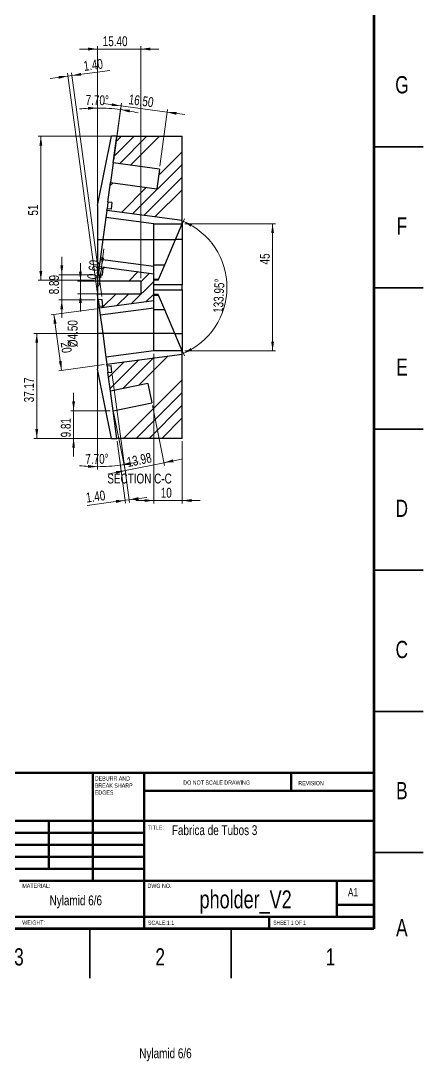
# Model space of a CAD drawing. Header units: millimetres. Extents: x 3 to 838, y -27 to 591.
# Drawn here: x 696.1 to 838.5, y -26.9 to 341.6 of the extents above; entities that cross this region are included whole.
import ezdxf

# ---------------------------------------------------------------- set-up
doc = ezdxf.new("R2010")
doc.units = ezdxf.units.MM
doc.styles.add('SLDTEXTSTYLE0', font='TXT', dxfattribs={"width": 0.75})
doc.styles.add('SLDTEXTSTYLE2', font='TXT', dxfattribs={"width": 0.6875})
doc.dimstyles.new('SLDDIMSTYLE0', dxfattribs={"dimtxt": 3.5, "dimasz": 3.302, "dimexe": 0, "dimexo": 0.0625, "dimgap": 0.875, "dimtad": 1, "dimrnd": 1e-09, "dimzin": 4, "dimdsep": 46, "dimtxsty": 'SLDTEXTSTYLE0', "dimsah": 1, "dimcen": 0.09, "dimadec": 0, "dimazin": 1, "dimtfac": 1, "dimtmove": 0, "dimatfit": 0, "dimfxl": 0, "dimfrac": 2, "dimtolj": 1, "dimtzin": 12, "dimarcsym": 0})
doc.dimstyles.new('SLDDIMSTYLE11', dxfattribs={"dimtxt": 3.5, "dimasz": 3.302, "dimexe": 0, "dimexo": 0.0625, "dimgap": 0.875, "dimtad": 1, "dimdec": 4, "dimzin": 4, "dimdsep": 46, "dimtxsty": 'SLDTEXTSTYLE0', "dimsah": 1, "dimcen": 0.09, "dimazin": 1, "dimtfac": 1, "dimtofl": 0, "dimtmove": 0, "dimatfit": 3, "dimfxl": 0, "dimfrac": 2, "dimtolj": 1, "dimtzin": 12, "dimarcsym": 0})
doc.dimstyles.new('SLDDIMSTYLE4', dxfattribs={"dimtxt": 3.5, "dimasz": 3.302, "dimexe": 0, "dimexo": 0.0625, "dimgap": 0.875, "dimtad": 1, "dimdec": 4, "dimzin": 12, "dimdsep": 46, "dimtxsty": 'SLDTEXTSTYLE0', "dimsah": 1, "dimcen": 0.09, "dimazin": 3, "dimtfac": 1, "dimtofl": 0, "dimtmove": 0, "dimatfit": 3, "dimfxl": 0, "dimfrac": 2, "dimtolj": 1, "dimtzin": 12, "dimarcsym": 0})
doc.dimstyles.new('SLDDIMSTYLE5', dxfattribs={"dimtxt": 3.5, "dimasz": 3.302, "dimexe": 0, "dimexo": 0.0625, "dimgap": 0.875, "dimtad": 1, "dimrnd": 1e-09, "dimzin": 12, "dimdsep": 46, "dimtxsty": 'SLDTEXTSTYLE0', "dimsah": 1, "dimcen": 0.09, "dimadec": 0, "dimazin": 3, "dimtfac": 1, "dimtofl": 0, "dimtmove": 0, "dimatfit": 3, "dimfxl": 0, "dimfrac": 2, "dimtolj": 1, "dimtzin": 12, "dimarcsym": 0})
doc.dimstyles.new('SLDDIMSTYLE6', dxfattribs={"dimtxt": 3.5, "dimasz": 3.302, "dimexe": 0, "dimexo": 0.0625, "dimgap": 0.875, "dimtad": 1, "dimrnd": 1e-09, "dimzin": 12, "dimdsep": 46, "dimtxsty": 'SLDTEXTSTYLE0', "dimsah": 1, "dimcen": 0.09, "dimadec": 0, "dimazin": 3, "dimtfac": 1, "dimtmove": 0, "dimatfit": 0, "dimfxl": 0, "dimfrac": 2, "dimtolj": 1, "dimtzin": 12, "dimarcsym": 0})
doc.dimstyles.new('SLDDIMSTYLE9', dxfattribs={"dimtxt": 3.5, "dimasz": 3.302, "dimexe": 0, "dimexo": 0.0625, "dimgap": 0.875, "dimtad": 1, "dimrnd": 1e-09, "dimzin": 0, "dimdsep": 46, "dimtxsty": 'SLDTEXTSTYLE0', "dimsah": 1, "dimcen": 0.09, "dimadec": 0, "dimazin": 0, "dimtfac": 1, "dimtmove": 0, "dimatfit": 0, "dimfxl": 0, "dimfrac": 2, "dimtolj": 1, "dimtzin": 12, "dimarcsym": 0})

# ---------------------------------------------------------------- blocks, each defined once
blk = doc.blocks.new('SW_NOTE_1')
at = {"color": 0, "linetype": 'Continuous', "lineweight": 0, "char_height": 1.5, "attachment_point": 1, "style": 'SLDTEXTSTYLE0'}
for s, insert in [('DEBURR AND', (0, 1.93)), ('BREAK SHARP', (0, -0.57)), ('EDGES', (0, -3.07))]:
    blk.add_mtext(s, dxfattribs=dict(at, insert=insert))
blk = doc.blocks.new('_D_107')
at = {"color": 7, "linetype": 'Continuous', "lineweight": 18}
for p, q in [((731.56, 311.42), (725.27, 312.28)), ((728.97, 292.26), (731.7, 312.42)), ((747.91, 309.21), (731.56, 311.42)), ((745.32, 290.05), (748.05, 310.2)), ((747.91, 309.21), (754.21, 308.36))]:
    blk.add_line(p, q, dxfattribs=at)
for points in [[(731.56, 311.42), (728.36, 312.37), (728.22, 311.36)], [(747.91, 309.21), (751.12, 308.27), (751.25, 309.27)]]:
    blk.add_solid(points, dxfattribs=at)
at = {"color": 7, "linetype": 'Continuous', "lineweight": 18, "insert": (734.58, 315.57), "char_height": 3.5, "attachment_point": 1, "rotation": 352.3, "style": 'SLDTEXTSTYLE0'}
blk.add_mtext('16.50', dxfattribs=at)
blk = doc.blocks.new('_D_108')
at = {"color": 7, "linetype": 'Continuous', "lineweight": 18}
for p, q in [((742.68, 205.31), (747.01, 184.11)), ((728.98, 202.51), (733.31, 181.31)), ((733.11, 182.29), (746.81, 185.09)), ((746.81, 185.09), (753.03, 186.36)), ((733.11, 182.29), (726.89, 181.02))]:
    blk.add_line(p, q, dxfattribs=at)
for points in [[(746.81, 185.09), (750.15, 185.25), (749.94, 186.25)], [(733.11, 182.29), (729.77, 182.13), (729.98, 181.14)]]:
    blk.add_solid(points, dxfattribs=at)
at = {"color": 7, "linetype": 'Continuous', "lineweight": 18, "insert": (733.36, 186.95), "char_height": 3.5, "attachment_point": 1, "rotation": 11.537, "style": 'SLDTEXTSTYLE0'}
blk.add_mtext('13.98', dxfattribs=at)
blk = doc.blocks.new('_D_109')
at = {"color": 7, "linetype": 'Continuous', "lineweight": 18}
for p, q in [((717.21, 249.42), (717.21, 255.77)), ((737.61, 249.42), (716.21, 249.42)), ((717.21, 249.42), (717.21, 244.92)), ((737.61, 244.92), (716.21, 244.92)), ((717.21, 244.92), (717.21, 238.57))]:
    blk.add_line(p, q, dxfattribs=at)
for points in [[(717.21, 249.42), (717.72, 252.73), (716.7, 252.73)], [(717.21, 244.92), (716.7, 241.62), (717.72, 241.62)]]:
    blk.add_solid(points, dxfattribs=at)
at = {"color": 7, "linetype": 'Continuous', "lineweight": 18, "insert": (712.7, 226.01), "char_height": 3.5, "attachment_point": 1, "rotation": 90, "style": 'SLDTEXTSTYLE0'}
blk.add_mtext('%%c4.50', dxfattribs=at)
blk = doc.blocks.new('_D_110')
at = {"color": 7, "linetype": 'Continuous', "lineweight": 18}
for p, q in [((724.69, 254.49), (725.54, 260.78)), ((724.69, 254.49), (724.61, 253.9)), ((722.81, 254.14), (723.62, 254.03)), ((724.61, 253.9), (723.76, 247.6))]:
    blk.add_line(p, q, dxfattribs=at)
for points in [[(724.69, 254.49), (725.64, 257.69), (724.63, 257.83)], [(724.61, 253.9), (723.67, 250.69), (724.67, 250.56)]]:
    blk.add_solid(points, dxfattribs=at)
at = {"color": 7, "linetype": 'Continuous', "lineweight": 18, "insert": (719.57, 250.3), "char_height": 3.5, "attachment_point": 1, "rotation": 82.3, "style": 'SLDTEXTSTYLE0'}
blk.add_mtext('0.60', dxfattribs=at)
blk = doc.blocks.new('_D_111')
at = {"color": 7, "linetype": 'Continuous', "lineweight": 18}
for p, q in [((710.61, 251.63), (710.61, 257.98)), ((722.48, 251.63), (709.61, 251.63)), ((710.61, 242.74), (710.61, 251.63)), ((722.48, 242.74), (709.61, 242.74)), ((710.61, 242.74), (710.61, 236.39))]:
    blk.add_line(p, q, dxfattribs=at)
for points in [[(710.61, 251.63), (711.11, 254.93), (710.1, 254.93)], [(710.61, 242.74), (710.1, 239.43), (711.11, 239.43)]]:
    blk.add_solid(points, dxfattribs=at)
at = {"color": 7, "linetype": 'Continuous', "lineweight": 18, "insert": (706.09, 244.72), "char_height": 3.5, "attachment_point": 1, "rotation": 90, "style": 'SLDTEXTSTYLE0'}
blk.add_mtext('8.89', dxfattribs=at)
blk = doc.blocks.new('_D_112')
at = {"color": 7, "linetype": 'Continuous', "lineweight": 18}
for p, q in [((722.89, 239.63), (706.84, 237.46)), ((707.83, 237.59), (710.51, 217.77)), ((725.57, 219.81), (709.52, 217.64))]:
    blk.add_line(p, q, dxfattribs=at)
for points in [[(707.83, 237.59), (707.77, 234.25), (708.78, 234.39)], [(710.51, 217.77), (710.57, 221.11), (709.57, 220.98)]]:
    blk.add_solid(points, dxfattribs=at)
at = {"color": 7, "linetype": 'Continuous', "lineweight": 18, "insert": (713.67, 228.08), "char_height": 3.5, "attachment_point": 1, "rotation": 277.7, "style": 'SLDTEXTSTYLE0'}
blk.add_mtext('20', dxfattribs=at)
blk = doc.blocks.new('_D_113')
at = {"color": 7, "linetype": 'Continuous', "lineweight": 18}
for p, q in [((754.21, 269.68), (786.21, 269.68)), ((785.21, 224.68), (785.21, 269.68)), ((754.21, 224.68), (786.21, 224.68))]:
    blk.add_line(p, q, dxfattribs=at)
for points in [[(785.21, 269.68), (784.71, 266.38), (785.72, 266.38)], [(785.21, 224.68), (785.72, 227.98), (784.71, 227.98)]]:
    blk.add_solid(points, dxfattribs=at)
at = {"color": 7, "linetype": 'Continuous', "lineweight": 18, "insert": (780.7, 255.3), "char_height": 3.5, "attachment_point": 1, "rotation": 90, "style": 'SLDTEXTSTYLE0'}
blk.add_mtext('45', dxfattribs=at)
blk = doc.blocks.new('_D_114')
at = {"color": 7, "linetype": 'Continuous', "lineweight": 18}
for p, q in [((723.21, 277.19), (723.21, 311.69)), ((730.24, 301.67), (731.52, 311.13))]:
    blk.add_line(p, q, dxfattribs=at)
for start, end in [(90, 95.9563), (82.3, 90), (76.3437, 82.3)]:
    blk.add_arc((723.21, 249.68), 61.01, start, end, dxfattribs=at)
for points in [[(723.21, 310.69), (719.9, 311.11), (719.93, 310.1)], [(731.39, 310.14), (734.57, 309.11), (734.73, 310.11)]]:
    blk.add_solid(points, dxfattribs=at)
at = {"color": 7, "linetype": 'Continuous', "lineweight": 18, "insert": (719.09, 315.3), "char_height": 3.5, "attachment_point": 1, "rotation": 358.8341, "style": 'SLDTEXTSTYLE0'}
blk.add_mtext('7.70°', dxfattribs=at)
blk = doc.blocks.new('_D_115')
at = {"color": 7, "linetype": 'Continuous', "lineweight": 18}
for p, q in [((723.21, 217.18), (723.21, 182.67)), ((730.24, 192.69), (731.52, 183.23))]:
    blk.add_line(p, q, dxfattribs=at)
for start, end in [(277.7, 283.6563), (264.0437, 270), (270, 277.7)]:
    blk.add_arc((723.21, 244.68), 61.01, start, end, dxfattribs=at)
for points in [[(723.21, 183.67), (719.93, 184.27), (719.9, 183.25)], [(731.39, 184.22), (734.73, 184.25), (734.57, 185.25)]]:
    blk.add_solid(points, dxfattribs=at)
at = {"color": 7, "linetype": 'Continuous', "lineweight": 18, "insert": (718.91, 188.08), "char_height": 3.5, "attachment_point": 1, "rotation": 1.1659, "style": 'SLDTEXTSTYLE0'}
blk.add_mtext('7.70°', dxfattribs=at)
blk = doc.blocks.new('_D_116')
at = {"color": 7, "linetype": 'Continuous', "lineweight": 18}
for p, q in [((714.79, 203.49), (714.79, 209.84)), ((727.78, 203.49), (713.79, 203.49)), ((714.79, 203.49), (714.79, 193.68)), ((729.11, 193.68), (713.79, 193.68)), ((714.79, 193.68), (714.79, 187.33))]:
    blk.add_line(p, q, dxfattribs=at)
for points in [[(714.79, 203.49), (715.29, 206.8), (714.28, 206.8)], [(714.79, 193.68), (714.28, 190.38), (715.29, 190.38)]]:
    blk.add_solid(points, dxfattribs=at)
at = {"color": 7, "linetype": 'Continuous', "lineweight": 18, "insert": (710.27, 194.06), "char_height": 3.5, "attachment_point": 1, "rotation": 90, "style": 'SLDTEXTSTYLE0'}
blk.add_mtext('9.81', dxfattribs=at)
blk = doc.blocks.new('_D_117')
at = {"color": 7, "linetype": 'Continuous', "lineweight": 18}
for p, q in [((724.08, 230.86), (700.75, 230.86)), ((701.75, 230.86), (701.75, 193.68)), ((729.11, 193.68), (700.75, 193.68))]:
    blk.add_line(p, q, dxfattribs=at)
for points in [[(701.75, 230.86), (701.24, 227.55), (702.26, 227.55)], [(701.75, 193.68), (702.26, 196.98), (701.24, 196.98)]]:
    blk.add_solid(points, dxfattribs=at)
at = {"color": 7, "linetype": 'Continuous', "lineweight": 18, "insert": (697.24, 206.45), "char_height": 3.5, "attachment_point": 1, "rotation": 90, "style": 'SLDTEXTSTYLE0'}
blk.add_mtext('37.17', dxfattribs=at)
blk = doc.blocks.new('_D_118')
at = {"color": 7, "linetype": 'Continuous', "lineweight": 18}
for p, q in [((729.11, 300.68), (702.2, 300.68)), ((703.2, 300.68), (703.2, 249.68)), ((722.21, 249.68), (702.2, 249.68))]:
    blk.add_line(p, q, dxfattribs=at)
for points in [[(703.2, 300.68), (702.69, 297.38), (703.71, 297.38)], [(703.2, 249.68), (703.71, 252.98), (702.69, 252.98)]]:
    blk.add_solid(points, dxfattribs=at)
at = {"color": 7, "linetype": 'Continuous', "lineweight": 18, "insert": (698.69, 272.6), "char_height": 3.5, "attachment_point": 1, "rotation": 90, "style": 'SLDTEXTSTYLE0'}
blk.add_mtext('51', dxfattribs=at)
blk = doc.blocks.new('_D_119')
at = {"color": 7, "linetype": 'Continuous', "lineweight": 18}
for p, q in [((751.25, 265.06), (753.98, 271.49)), ((750.98, 229.94), (753.98, 222.87))]:
    blk.add_line(p, q, dxfattribs=at)
blk.add_arc((743.65, 247.18), 25.41, 293.0255, 66.9745, dxfattribs=at)
for points in [[(753.59, 270.57), (756.31, 268.63), (756.77, 269.54)], [(753.59, 223.79), (756.77, 224.83), (756.31, 225.73)]]:
    blk.add_solid(points, dxfattribs=at)
at = {"color": 7, "linetype": 'Continuous', "lineweight": 18, "insert": (764.18, 238.22), "char_height": 3.5, "attachment_point": 1, "rotation": 87.4698, "style": 'SLDTEXTSTYLE0'}
blk.add_mtext('133.95°', dxfattribs=at)
blk = doc.blocks.new('_D_120')
at = {"color": 7, "linetype": 'Continuous', "lineweight": 18}
for p, q in [((743.21, 223.68), (743.21, 170.68)), ((753.21, 192.68), (753.21, 170.68)), ((743.21, 171.68), (736.86, 171.68)), ((753.21, 171.68), (743.21, 171.68)), ((753.21, 171.68), (759.56, 171.68))]:
    blk.add_line(p, q, dxfattribs=at)
for points in [[(743.21, 171.68), (739.91, 172.19), (739.91, 171.17)], [(753.21, 171.68), (756.52, 171.17), (756.52, 172.19)]]:
    blk.add_solid(points, dxfattribs=at)
at = {"color": 7, "linetype": 'Continuous', "lineweight": 18, "insert": (745.63, 176.19), "char_height": 3.5, "attachment_point": 1, "style": 'SLDTEXTSTYLE0'}
blk.add_mtext('10', dxfattribs=at)
blk = doc.blocks.new('_D_121')
at = {"color": 7, "linetype": 'Continuous', "lineweight": 18}
for p, q in [((728.48, 216.17), (734.59, 170.96)), ((730.24, 192.69), (733.21, 170.78)), ((733.07, 171.77), (719.55, 169.94)), ((734.46, 171.95), (733.07, 171.77)), ((734.46, 171.95), (740.75, 172.81))]:
    blk.add_line(p, q, dxfattribs=at)
for points in [[(733.07, 171.77), (729.73, 171.83), (729.87, 170.82)], [(734.46, 171.95), (737.8, 171.89), (737.66, 172.9)]]:
    blk.add_solid(points, dxfattribs=at)
at = {"color": 7, "linetype": 'Continuous', "lineweight": 18, "insert": (718.95, 174.41), "char_height": 3.5, "attachment_point": 1, "rotation": 7.7, "style": 'SLDTEXTSTYLE0'}
blk.add_mtext('1.40', dxfattribs=at)
blk = doc.blocks.new('_D_122')
at = {"color": 7, "linetype": 'Continuous', "lineweight": 18}
for p, q in [((712.76, 321.99), (706.47, 321.14)), ((723.08, 245.67), (712.63, 322.98)), ((714.15, 322.18), (712.76, 321.99)), ((724.73, 243.91), (714.02, 323.17)), ((714.15, 322.18), (727.67, 324))]:
    blk.add_line(p, q, dxfattribs=at)
for points in [[(712.76, 321.99), (709.42, 322.05), (709.56, 321.04)], [(714.15, 322.18), (717.49, 322.11), (717.35, 323.12)]]:
    blk.add_solid(points, dxfattribs=at)
at = {"color": 7, "linetype": 'Continuous', "lineweight": 18, "insert": (718.1, 327.26), "char_height": 3.5, "attachment_point": 1, "rotation": 7.7, "style": 'SLDTEXTSTYLE0'}
blk.add_mtext('1.40', dxfattribs=at)
blk = doc.blocks.new('_D_123')
at = {"color": 7, "linetype": 'Continuous', "lineweight": 18}
for p, q in [((723.21, 250.42), (723.21, 332.59)), ((738.61, 250.42), (738.61, 332.59)), ((723.21, 331.59), (716.86, 331.59)), ((738.61, 331.59), (723.21, 331.59)), ((738.61, 331.59), (744.96, 331.59))]:
    blk.add_line(p, q, dxfattribs=at)
for points in [[(723.21, 331.59), (719.91, 332.1), (719.91, 331.08)], [(738.61, 331.59), (741.92, 331.08), (741.92, 332.1)]]:
    blk.add_solid(points, dxfattribs=at)
at = {"color": 7, "linetype": 'Continuous', "lineweight": 18, "insert": (725.1, 336.1), "char_height": 3.5, "attachment_point": 1, "style": 'SLDTEXTSTYLE0'}
blk.add_mtext('15.40', dxfattribs=at)

msp = doc.modelspace()

# ---------------------------------------------------------------- hatches: boundary and pattern name
at = {"linetype": 'Continuous', "lineweight": 18}
h = msp.add_hatch(dxfattribs=at)
h.set_pattern_fill('ANSI34', angle=3e-322, style=0)
h.paths.add_polyline_path([(728.83734, 291.26718), (745.18856, 289.0564), (744.25066, 282.11952), (727.89943, 284.33029), (726.96153, 277.39341), (728.34891, 277.20583), (728.02734, 274.82747), (726.63996, 275.01505), (726.55957, 274.42046), (753.21474, 270.81654), (753.21474, 300.68152), (730.11021, 300.68152)], flags=0)
h = msp.add_hatch(dxfattribs=at)
h.set_pattern_fill('ANSI34', angle=3e-322, style=0)
h.paths.add_polyline_path([(723.87985, 239.76224), (743.21474, 242.37642), (743.21474, 251.98662), (723.87985, 254.6008), (723.79946, 254.00621), (725.18683, 253.81863), (724.86527, 251.44027), (723.47789, 251.62785), (723.21474, 249.68152), (723.21474, 249.42303), (738.61474, 249.42303), (738.61474, 244.92303), (723.21474, 244.92303), (723.21474, 244.68152), (723.47789, 242.73519), (724.86527, 242.92277), (725.18683, 240.54441), (723.79946, 240.35683)], flags=0)
h = msp.add_hatch(dxfattribs=at)
h.set_pattern_fill('ANSI34', angle=3e-322, style=0)
h.paths.add_polyline_path([(742.48137, 206.28958), (728.78357, 203.49353), (730.11021, 193.68152), (753.21474, 193.68152), (753.21474, 223.54649), (726.55957, 219.94257), (726.63996, 219.34798), (728.02734, 219.53556), (728.34891, 217.1572), (726.96153, 216.96962), (727.84356, 210.44599), (741.08137, 213.14815)], flags=0)

# ---------------------------------------------------------------- linework, layer by layer
at = {"color": 7, "linetype": 'Continuous', "lineweight": 70}
for p, q in [((821, 574), (821, 20)), ((821, 20), (20, 20))]:
    msp.add_line(p, q, dxfattribs=at)
at = {"color": 7, "linetype": 'Continuous', "lineweight": 25}
for p, q in [((723.21474, 276.18662), (728.21474, 300.68152)), ((730.11021, 300.68152), (728.21474, 300.68152)), ((728.83734, 291.26718), (730.11021, 300.68152)), ((730.11021, 300.68152), (753.21474, 300.68152)), ((753.21474, 270.81654), (753.21474, 300.68152)), ((728.83734, 291.26718), (727.89943, 284.33029)), ((745.18856, 289.0564), (728.83734, 291.26718)), ((745.18856, 289.0564), (744.25066, 282.11952)), ((726.96153, 277.39341), (727.89943, 284.33029)), ((727.89943, 284.33029), (744.25066, 282.11952)), ((726.96153, 277.39341), (726.63996, 275.01505)), ((728.34891, 277.20583), (726.96153, 277.39341)), ((728.34891, 277.20583), (728.02734, 274.82747)), ((723.21474, 276.18662), (723.21474, 264.13685)), ((726.55957, 274.42046), (726.22461, 271.943)), ((726.55957, 274.42046), (726.63996, 275.01505)), ((753.21474, 270.81654), (726.55957, 274.42046)), ((728.02734, 274.82747), (726.63996, 275.01505)), ((726.22461, 271.943), (725.16917, 264.13685)), ((743.21474, 269.64585), (726.22461, 271.943)), ((743.21474, 269.68152), (753.21474, 269.68152)), ((743.21474, 269.64585), (743.21474, 269.68152)), ((743.21474, 264.13685), (743.21474, 269.64585)), ((750.85825, 264.13685), (753.21474, 269.68152)), ((753.21474, 269.68152), (753.21474, 270.81654)), ((753.21474, 269.68152), (753.21474, 264.13685)), ((723.21474, 264.13685), (725.16917, 264.13685)), ((723.21474, 264.13685), (723.21474, 249.68152)), ((725.16917, 264.13685), (724.21481, 257.07826)), ((725.16917, 264.13685), (743.21474, 264.13685)), ((743.21474, 254.50937), (743.21474, 264.13685)), ((743.21474, 264.13685), (750.85825, 264.13685)), ((747.0443, 255.16286), (750.85825, 264.13685)), ((753.21474, 264.13685), (750.85825, 264.13685)), ((753.21474, 264.13685), (753.21474, 248.07455)), ((723.79946, 254.00621), (723.87985, 254.6008)), ((724.21481, 257.07826), (723.87985, 254.6008)), ((723.87985, 254.6008), (743.21474, 251.98662)), ((743.21474, 254.50937), (724.21481, 257.07826)), ((743.21474, 255.16286), (747.0443, 255.16286)), ((743.21474, 251.98662), (743.21474, 254.50937)), ((744.83899, 249.97387), (747.0443, 255.16286)), ((723.21474, 249.68152), (723.47789, 251.62785)), ((723.79946, 254.00621), (723.47789, 251.62785)), ((723.47789, 251.62785), (724.86527, 251.44027)), ((723.79946, 254.00621), (725.18683, 253.81863)), ((725.18683, 253.81863), (724.86527, 251.44027)), ((743.21474, 242.37642), (743.21474, 251.98662)), ((723.21474, 249.42303), (723.21474, 249.68152)), ((738.61474, 249.42303), (723.21474, 249.42303)), ((723.21474, 249.42303), (723.21474, 244.92303)), ((738.61474, 249.42303), (738.61474, 244.92303)), ((744.83899, 249.97387), (743.21474, 249.97387)), ((744.71474, 249.68152), (743.21474, 249.68152)), ((753.21474, 248.07455), (743.21474, 248.07455)), ((744.71474, 249.68152), (744.83899, 249.97387)), ((753.21474, 246.28849), (753.21474, 248.07455)), ((723.21474, 244.68152), (723.21474, 244.92303)), ((723.21474, 244.92303), (738.61474, 244.92303)), ((723.47789, 242.73519), (723.21474, 244.68152)), ((723.21474, 244.68152), (723.21474, 230.85642)), ((743.21474, 246.28849), (753.21474, 246.28849)), ((744.71474, 244.68152), (743.21474, 244.68152)), ((743.21474, 244.38916), (744.83899, 244.38916)), ((744.83899, 244.38916), (744.71474, 244.68152)), ((747.0443, 239.20018), (744.83899, 244.38916)), ((753.21474, 246.28849), (753.21474, 230.85642)), ((724.86527, 242.92277), (723.47789, 242.73519)), ((723.47789, 242.73519), (723.79946, 240.35683)), ((725.18683, 240.54441), (723.79946, 240.35683)), ((723.87985, 239.76224), (723.79946, 240.35683)), ((743.21474, 242.37642), (723.87985, 239.76224)), ((723.87985, 239.76224), (724.21481, 237.28478)), ((743.21474, 239.85367), (724.21481, 237.28478)), ((725.18683, 240.54441), (724.86527, 242.92277)), ((743.21474, 239.85367), (743.21474, 242.37642)), ((743.21474, 230.85642), (743.21474, 239.85367)), ((724.21481, 237.28478), (725.08396, 230.85642)), ((747.0443, 239.20018), (743.21474, 239.20018)), ((750.5904, 230.85642), (747.0443, 239.20018)), ((725.08396, 230.85642), (723.21474, 230.85642)), ((723.21474, 230.85642), (723.21474, 218.17641)), ((743.21474, 230.85642), (725.08396, 230.85642)), ((725.08396, 230.85642), (726.22461, 222.42003)), ((743.21474, 224.71719), (743.21474, 230.85642)), ((750.5904, 230.85642), (743.21474, 230.85642)), ((753.21474, 224.68152), (750.5904, 230.85642)), ((750.5904, 230.85642), (753.21474, 230.85642)), ((753.21474, 230.85642), (753.21474, 224.68152)), ((743.21474, 224.71719), (726.22461, 222.42003)), ((726.22461, 222.42003), (726.55957, 219.94257)), ((726.55957, 219.94257), (753.21474, 223.54649)), ((743.21474, 224.68152), (743.21474, 224.71719)), ((753.21474, 224.68152), (743.21474, 224.68152)), ((753.21474, 223.54649), (753.21474, 224.68152)), ((753.21474, 193.68152), (753.21474, 223.54649)), ((728.21474, 193.68152), (723.21474, 218.17641)), ((726.63996, 219.34798), (726.55957, 219.94257)), ((726.63996, 219.34798), (728.02734, 219.53556)), ((726.63996, 219.34798), (726.96153, 216.96962)), ((728.34891, 217.1572), (728.02734, 219.53556)), ((726.96153, 216.96962), (728.34891, 217.1572)), ((727.84356, 210.44599), (726.96153, 216.96962)), ((741.08137, 213.14815), (727.84356, 210.44599)), ((728.78357, 203.49353), (727.84356, 210.44599)), ((741.08137, 213.14815), (742.48137, 206.28958)), ((728.78357, 203.49353), (742.48137, 206.28958)), ((730.11021, 193.68152), (728.78357, 203.49353)), ((728.21474, 193.68152), (730.11021, 193.68152)), ((753.21474, 193.68152), (730.11021, 193.68152))]:
    msp.add_line(p, q, dxfattribs=at)
at = {"color": 7, "linetype": 'Continuous', "lineweight": 35}
for p, q in [((838.5, 297), (821, 297)), ((821, 297), (838.5, 297)), ((821, 247), (838.5, 247)), ((821, 197), (838.5, 197)), ((821, 147), (838.5, 147)), ((821, 97), (838.5, 97)), ((821, 47), (838.5, 47)), ((720.5, 20), (720.5, 2.5)), ((770.5, 20), (770.5, 2.5))]:
    msp.add_line(p, q, dxfattribs=at)
at = {"color": 7, "linetype": 'Continuous', "lineweight": 50}
for p, q in [((641, 75.25), (821, 75.25)), ((721.6, 75.25), (721.6, 37)), ((739.8, 75.25), (739.8, 20)), ((791.8, 68.875), (791.8, 75.25)), ((821, 68.875), (739.8, 68.875)), ((821, 58.25), (641, 58.25)), ((706, 41.25), (706, 58.25)), ((739.8, 54), (641, 54)), ((739.8, 49.75), (641, 49.75)), ((739.8, 45.5), (641, 45.5)), ((739.8, 41.25), (641, 41.25)), ((695.6, 37), (821, 37)), ((808, 24.25), (808, 37)), ((821, 28.5), (808, 28.5)), ((641, 24.25), (821, 24.25)), ((784, 20), (784, 24.25))]:
    msp.add_line(p, q, dxfattribs=at)

# ---------------------------------------------------------------- block references
at = {"color": 7, "linetype": 'Continuous', "lineweight": 0}
msp.add_blockref('SW_NOTE_1', (722.30922, 72.06949), dxfattribs=at)

# ---------------------------------------------------------------- texts
for s, insert, char_height, attachment_point, style in [('G', (830.98095, 321.97569), 6.096, 2, 'SLDTEXTSTYLE0'), ('F', (830.9365, 271.97569), 6.096, 2, 'SLDTEXTSTYLE0'), ('E', (831.01058, 221.97569), 6.096, 2, 'SLDTEXTSTYLE0'), ('SECTION C-C', (738.12845, 181.21756), 3.5, 2, 'SLDTEXTSTYLE0'), ('D', (830.93015, 171.97569), 6.096, 2, 'SLDTEXTSTYLE0'), ('C', (830.9365, 121.97569), 6.096, 2, 'SLDTEXTSTYLE0'), ('DO NOT SCALE DRAWING', (753.61464, 72.53299), 1.5, 1, 'SLDTEXTSTYLE0'), ('REVISION', (794.32758, 72.33491), 1.5, 1, 'SLDTEXTSTYLE0'), ('B', (830.95343, 71.97569), 6.096, 2, 'SLDTEXTSTYLE0'), ('TITLE:', (741.09016, 56.57618), 1.5, 1, 'SLDTEXTSTYLE0'), ('Fabrica de Tubos 3', (749.56446, 56.69431), 3.5, 1, 'SLDTEXTSTYLE0'), ('MATERIAL:', (696.64586, 35.98606), 1.5, 1, 'SLDTEXTSTYLE0'), ('DWG NO.', (740.953, 35.98606), 1.5, 1, 'SLDTEXTSTYLE0'), ('pholder_V2', (775.67242, 33.60691), 6.35, 2, 'SLDTEXTSTYLE0'), ('A1', (811.87116, 34.40639), 2.910417, 1, 'SLDTEXTSTYLE0'), ('Nylamid 6/6', (706.30092, 31.82216), 3.5, 1, 'SLDTEXTSTYLE0'), ('WEIGHT:', (696.61781, 22.94931), 1.4986, 1, 'SLDTEXTSTYLE0'), ('SCALE:1:1', (741.07397, 22.90009), 1.5, 1, 'SLDTEXTSTYLE0'), ('SHEET 1 OF 1', (785.47829, 22.90009), 1.5, 1, 'SLDTEXTSTYLE2'), ('A', (830.94708, 23.47569), 6.096, 2, 'SLDTEXTSTYLE0'), ('3', (695.43862, 13.11369), 6.096, 2, 'SLDTEXTSTYLE0'), ('2', (745.43862, 13.11369), 6.096, 2, 'SLDTEXTSTYLE0'), ('1', (805.68862, 13.11369), 6.096, 2, 'SLDTEXTSTYLE0'), ('Nylamid 6/6', (738.03764, -22.32512), 3.5, 1, 'SLDTEXTSTYLE0'), ('Nylamid 6/6', (738.03764, -22.32512), 3.5, 1, 'SLDTEXTSTYLE0'), ('Nylamid 6/6', (738.03764, -22.32512), 3.5, 1, 'SLDTEXTSTYLE0')]:
    msp.add_mtext(s, dxfattribs=dict(at, insert=insert, char_height=char_height, attachment_point=attachment_point, style=style))

# ---------------------------------------------------------------- dimensions: what is measured, and where the dimension line sits
at = {"color": 7, "linetype": 'Continuous', "lineweight": 18}
for base, p1, p2, dimstyle, picture, middle in [((723.21474, 331.59103), (738.61474, 249.42303), (723.21474, 249.42303), 'SLDDIMSTYLE0', '_D_123', (730.91474, 331.59103)), ((743.21474, 171.68152), (753.21474, 193.68152), (743.21474, 224.68152), 'SLDDIMSTYLE6', '_D_120', (748.21474, 171.68152))]:
    dim = msp.add_linear_dim(base=base, p1=p1, p2=p2, dimstyle=dimstyle, dxfattribs=at)
    dim.commit()
    dim.dimension.update_dxf_attribs({"geometry": picture, "text_midpoint": middle, "dimtype": 160})
for base, p1, p2, angle, dimstyle, picture, middle in [((712.76251, 321.98781), (724.86527, 242.92277), (723.21474, 244.68152), 7.7, 'SLDDIMSTYLE0', '_D_122', (723.1884, 323.39745)), ((731.5627, 311.4244), (745.18856, 289.0564), (728.83734, 291.26718), 352.3, 'SLDDIMSTYLE0', '_D_107', (739.73831, 310.31902)), ((703.19946, 249.68152), (730.11021, 300.68152), (723.21474, 249.68152), 90, 'SLDDIMSTYLE5', '_D_118', (703.19946, 275.18152)), ((785.21474, 269.68152), (753.21474, 224.68152), (753.21474, 269.68152), 90, 'SLDDIMSTYLE5', '_D_113', (785.21474, 257.88273)), ((710.60527, 251.62785), (723.47789, 242.73519), (723.47789, 251.62785), 90, 'SLDDIMSTYLE6', '_D_111', (710.60527, 249.24603)), ((724.61335, 253.89617), (723.87985, 254.6008), (725.18683, 253.81863), 82.3, 'SLDDIMSTYLE9', '_D_110', (724.65183, 254.18081)), ((710.51239, 217.77291), (723.87985, 239.76224), (726.55957, 219.94257), 277.7, 'SLDDIMSTYLE6', '_D_112', (709.54771, 224.90788)), ((701.75276, 193.68152), (725.08396, 230.85642), (730.11021, 193.68152), 90, 'SLDDIMSTYLE5', '_D_117', (701.75276, 212.26897)), ((733.07313, 171.76726), (728.34891, 217.1572), (730.11021, 193.68152), 7.7, 'SLDDIMSTYLE0', '_D_121', (724.03462, 170.5452)), ((714.78672, 193.68152), (728.78357, 203.49353), (730.11021, 193.68152), 90, 'SLDDIMSTYLE6', '_D_116', (714.78672, 198.58752)), ((746.80872, 185.08998), (728.78357, 203.49353), (742.48137, 206.28958), 11.536959, 'SLDDIMSTYLE6', '_D_108', (739.95982, 183.69196))]:
    dim = msp.add_linear_dim(base=base, p1=p1, p2=p2, angle=angle, dimstyle=dimstyle, dxfattribs=at)
    dim.commit()
    dim.dimension.update_dxf_attribs({"geometry": picture, "text_midpoint": middle, "dimtype": 160})
for base, line1, line2, dimstyle, picture, middle in [((727.31141, 310.55646), ((730.11021, 300.68152), (723.21474, 249.68152)), ((723.21474, 276.18662), (723.21474, 218.17641)), 'SLDDIMSTYLE11', '_D_114', (724.45619, 310.68152)), ((727.31141, 183.80658), ((730.11021, 193.68152), (723.21474, 244.68152)), ((723.21474, 218.17641), (723.21474, 276.18662)), 'SLDDIMSTYLE11', '_D_115', (724.45619, 183.68152)), ((769.06449, 247.18152), ((750.85825, 264.13685), (747.0443, 255.16286)), ((747.0443, 239.20018), (750.5904, 230.85642)), 'SLDDIMSTYLE4', '_D_119', (769.03972, 246.05966))]:
    dim = msp.add_angular_dim_2l(base=base, line1=line1, line2=line2, dimstyle=dimstyle, dxfattribs=at)
    dim.commit()
    dim.dimension.update_dxf_attribs({"geometry": picture, "text_midpoint": middle, "dimtype": 162})
dim = msp.add_linear_dim(base=(717.21073, 244.92303), p1=(738.61474, 249.42303), p2=(738.61474, 244.92303), angle=90, text='%%c<>', dimstyle='SLDDIMSTYLE0', dxfattribs=at)
dim.commit()
dim.dimension.update_dxf_attribs({"geometry": '_D_109', "text_midpoint": (717.21073, 246.18131), "dimtype": 160})

doc.saveas('drawing.dxf')
